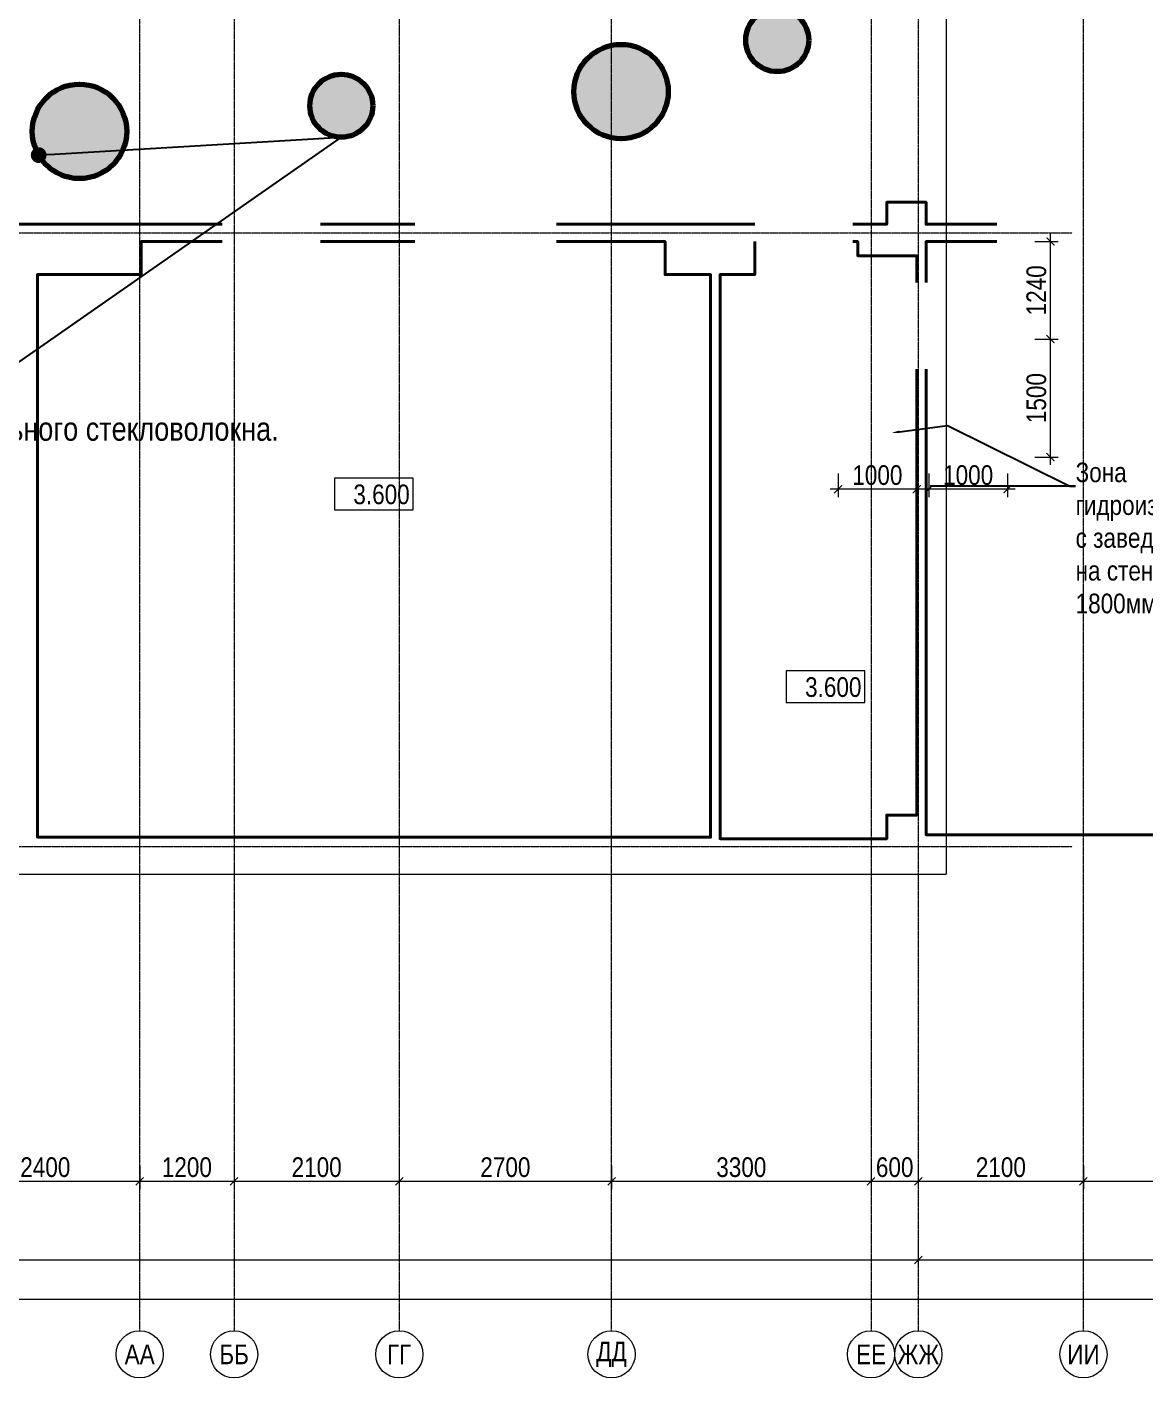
# Model space of a CAD drawing. Header units: millimetres. Extents: x -328335 to 1212475, y -208171 to 164144.
# Drawn here: x 71767 to 85983, y -6755 to 10417 of the extents above; entities that cross this region are included whole.
import ezdxf
from ezdxf import colors
from ezdxf.entities.mleader import LeaderData, LeaderLine
from ezdxf.enums import TextEntityAlignment as Align
from ezdxf.math import Vec2, Vec3

# ---------------------------------------------------------------- set-up
doc = ezdxf.new("R2010")
doc.units = ezdxf.units.MM
doc.header["$LTSCALE"] = 0.5
doc.linetypes.add('CENTER2', pattern=[28.575, 19.05, -3.175, 3.175, -3.175])
doc.linetypes.add('DASHED', pattern=[19.05, 12.7, -6.35])
doc.layers.get('Defpoints').update_dxf_attribs({"color": 140})
for name, color, linetype, lineweight in [('АИ_Плинтус', 3, 'Continuous', 9), ('АИ_Полы', 1, 'Continuous', 9), ('АИ_Полы_размеры', 7, 'Continuous', 5), ('АР6_потолок_отм', 5, 'Continuous', 5), ('АЦ_Бафы', 8, 'Continuous', 0), ('АЦ_Выноски', 7, 'Continuous', 5), ('АЦ_Стены', 8, 'Continuous', 70), ('РД_Оси_размер', 8, 'Continuous', 0)]:
    doc.layers.add(name, color=color, linetype=linetype, lineweight=lineweight)
doc.layers.add('АР_Делит', color=120, linetype='Continuous', lineweight=0, plot=False)
doc.layers.add('РД_Оси_100', color=7, linetype='Continuous', lineweight=0, true_color=0x525252)
doc.styles.add('Arial_Narrow_08', font='ARIALN.TTF', dxfattribs={"width": 0.8})
doc.styles.add('style1', font='ARIALN.TTF')
doc.styles.add('ккк', font='isocpeur.ttf', dxfattribs={"width": 0.85, "oblique": 15})
doc.dimstyles.new('Dim100_ареал', dxfattribs={"dimscale": 100, "dimtxt": 2.5, "dimasz": 1, "dimexe": 1, "dimexo": 1, "dimgap": 0.5, "dimtad": 1, "dimzin": 12, "dimdsep": 46, "dimtxsty": 'style1', "dimblk": 'ARCHTICK', "dimcen": 1, "dimdle": 1, "dimaunit": 1, "dimadec": 0, "dimazin": 3, "dimtfac": 1, "dimtmove": 1, "dimatfit": 3, "dimldrblk": 'OPEN30', "dimfxl": 2, "dimfxlon": 1, "dimtolj": 1, "dimtzin": 0, "dimlwd": 5, "dimlwe": 5, "dimarcsym": 0})

# ---------------------------------------------------------------- blocks, each defined once
blk = doc.blocks.new('A-iden')
at = {"linetype": 'Continuous', "lineweight": 5}
blk.add_circle((0, -4), 3, dxfattribs=at)
at = {"color": 0, "linetype": 'Continuous', "lineweight": 20, "style": 'ккк', "width": 0.85}
blk.add_attdef('ID', text='', height=4, dxfattribs=at).set_placement((0.31, -3.85), align=Align.MIDDLE_CENTER)
blk = doc.blocks.new('_ArchTick')
at = {"color": 0, "linetype": 'ByBlock', "const_width": 0.15}
blk.add_lwpolyline([(-0.5, -0.5), (0.5, 0.5)], dxfattribs=at)
blk = doc.blocks.new('*D507')
at = {"layer": 'Defpoints', "color": 0, "transparency": 16777216}
for p in [(70800, -3255), (73200, -3255), (73200, -4255)]:
    blk.add_point(p, dxfattribs=at)
at = {"layer": 'РД_Оси_размер', "color": 0, "lineweight": 5, "transparency": 16777216}
for p, q in [((70800, -4055), (70800, -4355)), ((73200, -4055), (73200, -4355)), ((70700, -4255), (73300, -4255))]:
    blk.add_line(p, q, dxfattribs=at)
at = {"layer": 'РД_Оси_размер', "color": 0, "lineweight": 5, "transparency": 16777216, "xscale": 100, "yscale": 100, "zscale": 100, "rotation": 180}
blk.add_blockref('_ArchTick', (70800, -4255), dxfattribs=at)
at = {"layer": 'РД_Оси_размер', "color": 0, "lineweight": 5, "transparency": 16777216, "xscale": 100, "yscale": 100, "zscale": 100}
blk.add_blockref('_ArchTick', (73200, -4255), dxfattribs=at)
at = {"layer": 'РД_Оси_размер', "color": 0, "transparency": 16777216, "insert": (72000, -4077), "char_height": 250, "attachment_point": 5, "style": 'style1'}
blk.add_mtext('\\A1;2400', dxfattribs=at)
blk = doc.blocks.new('_Open30')
at = {"color": 0, "linetype": 'ByBlock', "lineweight": -2}
for p, q in [((-1, 0.27), (0, 0)), ((0, 0), (-1, -0.27)), ((0, 0), (-1, 0))]:
    blk.add_line(p, q, dxfattribs=at)
blk = doc.blocks.new('*D508')
at = {"layer": 'Defpoints', "color": 0, "transparency": 16777216}
for p in [(73200, -3255), (74400, -3255), (74400, -4255)]:
    blk.add_point(p, dxfattribs=at)
at = {"layer": 'РД_Оси_размер', "color": 0, "lineweight": 5, "transparency": 16777216}
for p, q in [((73200, -4055), (73200, -4355)), ((74400, -4055), (74400, -4355)), ((73100, -4255), (74500, -4255))]:
    blk.add_line(p, q, dxfattribs=at)
at = {"layer": 'РД_Оси_размер', "color": 0, "lineweight": 5, "transparency": 16777216, "xscale": 100, "yscale": 100, "zscale": 100, "rotation": 180}
blk.add_blockref('_ArchTick', (73200, -4255), dxfattribs=at)
at = {"layer": 'РД_Оси_размер', "color": 0, "lineweight": 5, "transparency": 16777216, "xscale": 100, "yscale": 100, "zscale": 100}
blk.add_blockref('_ArchTick', (74400, -4255), dxfattribs=at)
at = {"layer": 'РД_Оси_размер', "color": 0, "transparency": 16777216, "insert": (73800, -4077), "char_height": 250, "attachment_point": 5, "style": 'style1'}
blk.add_mtext('\\A1;1200', dxfattribs=at)
blk = doc.blocks.new('*D509')
at = {"layer": 'Defpoints', "color": 0, "transparency": 16777216}
for p in [(74400, -3255), (76500, -3255), (76500, -4255)]:
    blk.add_point(p, dxfattribs=at)
at = {"layer": 'РД_Оси_размер', "color": 0, "lineweight": 5, "transparency": 16777216}
for p, q in [((74400, -4055), (74400, -4355)), ((76500, -4055), (76500, -4355)), ((74300, -4255), (76600, -4255))]:
    blk.add_line(p, q, dxfattribs=at)
at = {"layer": 'РД_Оси_размер', "color": 0, "lineweight": 5, "transparency": 16777216, "xscale": 100, "yscale": 100, "zscale": 100, "rotation": 180}
blk.add_blockref('_ArchTick', (74400, -4255), dxfattribs=at)
at = {"layer": 'РД_Оси_размер', "color": 0, "lineweight": 5, "transparency": 16777216, "xscale": 100, "yscale": 100, "zscale": 100}
blk.add_blockref('_ArchTick', (76500, -4255), dxfattribs=at)
at = {"layer": 'РД_Оси_размер', "color": 0, "transparency": 16777216, "insert": (75450, -4077), "char_height": 250, "attachment_point": 5, "style": 'style1'}
blk.add_mtext('\\A1;2100', dxfattribs=at)
blk = doc.blocks.new('*D510')
at = {"layer": 'Defpoints', "color": 0, "transparency": 16777216}
for p in [(76500, -3255), (79200, -3255), (79200, -4255)]:
    blk.add_point(p, dxfattribs=at)
at = {"layer": 'РД_Оси_размер', "color": 0, "lineweight": 5, "transparency": 16777216}
for p, q in [((76500, -4055), (76500, -4355)), ((79200, -4055), (79200, -4355)), ((76400, -4255), (79300, -4255))]:
    blk.add_line(p, q, dxfattribs=at)
at = {"layer": 'РД_Оси_размер', "color": 0, "lineweight": 5, "transparency": 16777216, "xscale": 100, "yscale": 100, "zscale": 100, "rotation": 180}
blk.add_blockref('_ArchTick', (76500, -4255), dxfattribs=at)
at = {"layer": 'РД_Оси_размер', "color": 0, "lineweight": 5, "transparency": 16777216, "xscale": 100, "yscale": 100, "zscale": 100}
blk.add_blockref('_ArchTick', (79200, -4255), dxfattribs=at)
at = {"layer": 'РД_Оси_размер', "color": 0, "transparency": 16777216, "insert": (77850, -4077), "char_height": 250, "attachment_point": 5, "style": 'style1'}
blk.add_mtext('\\A1;2700', dxfattribs=at)
blk = doc.blocks.new('*D511')
at = {"layer": 'Defpoints', "color": 0, "transparency": 16777216}
for p in [(79200, -3255), (82500, -3255), (82500, -4255)]:
    blk.add_point(p, dxfattribs=at)
at = {"layer": 'РД_Оси_размер', "color": 0, "lineweight": 5, "transparency": 16777216}
for p, q in [((79200, -4055), (79200, -4355)), ((82500, -4055), (82500, -4355)), ((79100, -4255), (82600, -4255))]:
    blk.add_line(p, q, dxfattribs=at)
at = {"layer": 'РД_Оси_размер', "color": 0, "lineweight": 5, "transparency": 16777216, "xscale": 100, "yscale": 100, "zscale": 100, "rotation": 180}
blk.add_blockref('_ArchTick', (79200, -4255), dxfattribs=at)
at = {"layer": 'РД_Оси_размер', "color": 0, "lineweight": 5, "transparency": 16777216, "xscale": 100, "yscale": 100, "zscale": 100}
blk.add_blockref('_ArchTick', (82500, -4255), dxfattribs=at)
at = {"layer": 'РД_Оси_размер', "color": 0, "transparency": 16777216, "insert": (80850, -4077), "char_height": 250, "attachment_point": 5, "style": 'style1'}
blk.add_mtext('\\A1;3300', dxfattribs=at)
blk = doc.blocks.new('*D512')
at = {"layer": 'Defpoints', "color": 0, "transparency": 16777216}
for p in [(82500, -3255), (83100, -3255), (83100, -4255)]:
    blk.add_point(p, dxfattribs=at)
at = {"layer": 'РД_Оси_размер', "color": 0, "lineweight": 5, "transparency": 16777216}
for p, q in [((82500, -4055), (82500, -4355)), ((83100, -4055), (83100, -4355)), ((82400, -4255), (83200, -4255))]:
    blk.add_line(p, q, dxfattribs=at)
at = {"layer": 'РД_Оси_размер', "color": 0, "lineweight": 5, "transparency": 16777216, "xscale": 100, "yscale": 100, "zscale": 100, "rotation": 180}
blk.add_blockref('_ArchTick', (82500, -4255), dxfattribs=at)
at = {"layer": 'РД_Оси_размер', "color": 0, "lineweight": 5, "transparency": 16777216, "xscale": 100, "yscale": 100, "zscale": 100}
blk.add_blockref('_ArchTick', (83100, -4255), dxfattribs=at)
at = {"layer": 'РД_Оси_размер', "color": 0, "transparency": 16777216, "insert": (82800, -4077), "char_height": 250, "attachment_point": 5, "style": 'style1'}
blk.add_mtext('\\A1;600', dxfattribs=at)
blk = doc.blocks.new('*D513')
at = {"layer": 'Defpoints', "color": 0, "transparency": 16777216}
for p in [(83100, -3255), (85200, -3255), (85200, -4255)]:
    blk.add_point(p, dxfattribs=at)
at = {"layer": 'РД_Оси_размер', "color": 0, "lineweight": 5, "transparency": 16777216}
for p, q in [((83100, -4055), (83100, -4355)), ((85200, -4055), (85200, -4355)), ((83000, -4255), (85300, -4255))]:
    blk.add_line(p, q, dxfattribs=at)
at = {"layer": 'РД_Оси_размер', "color": 0, "lineweight": 5, "transparency": 16777216, "xscale": 100, "yscale": 100, "zscale": 100, "rotation": 180}
blk.add_blockref('_ArchTick', (83100, -4255), dxfattribs=at)
at = {"layer": 'РД_Оси_размер', "color": 0, "lineweight": 5, "transparency": 16777216, "xscale": 100, "yscale": 100, "zscale": 100}
blk.add_blockref('_ArchTick', (85200, -4255), dxfattribs=at)
at = {"layer": 'РД_Оси_размер', "color": 0, "transparency": 16777216, "insert": (84150, -4077), "char_height": 250, "attachment_point": 5, "style": 'style1'}
blk.add_mtext('\\A1;2100', dxfattribs=at)
blk = doc.blocks.new('*D514')
at = {"layer": 'Defpoints', "color": 0, "transparency": 16777216}
for p in [(85200, -3255), (88500, -3255), (88500, -4255)]:
    blk.add_point(p, dxfattribs=at)
at = {"layer": 'РД_Оси_размер', "color": 0, "lineweight": 5, "transparency": 16777216}
for p, q in [((85200, -4055), (85200, -4355)), ((88500, -4055), (88500, -4355)), ((85100, -4255), (88600, -4255))]:
    blk.add_line(p, q, dxfattribs=at)
at = {"layer": 'РД_Оси_размер', "color": 0, "lineweight": 5, "transparency": 16777216, "xscale": 100, "yscale": 100, "zscale": 100, "rotation": 180}
blk.add_blockref('_ArchTick', (85200, -4255), dxfattribs=at)
at = {"layer": 'РД_Оси_размер', "color": 0, "lineweight": 5, "transparency": 16777216, "xscale": 100, "yscale": 100, "zscale": 100}
blk.add_blockref('_ArchTick', (88500, -4255), dxfattribs=at)
at = {"layer": 'РД_Оси_размер', "color": 0, "transparency": 16777216, "insert": (86850, -4077), "char_height": 250, "attachment_point": 5, "style": 'style1'}
blk.add_mtext('\\A1;3300', dxfattribs=at)
blk = doc.blocks.new('*D575')
at = {"layer": 'Defpoints', "color": 0, "transparency": 16777216}
for p in [(0, -3255), (114600, -3255), (114600, -5755)]:
    blk.add_point(p, dxfattribs=at)
at = {"layer": 'РД_Оси_размер', "color": 0, "lineweight": 5, "transparency": 16777216}
for p, q in [((0, -5555), (0, -5855)), ((114600, -5555), (114600, -5855)), ((-100, -5755), (114700, -5755))]:
    blk.add_line(p, q, dxfattribs=at)
at = {"layer": 'РД_Оси_размер', "color": 0, "lineweight": 5, "transparency": 16777216, "xscale": 100, "yscale": 100, "zscale": 100, "rotation": 180}
blk.add_blockref('_ArchTick', (0, -5755), dxfattribs=at)
at = {"layer": 'РД_Оси_размер', "color": 0, "lineweight": 5, "transparency": 16777216, "xscale": 100, "yscale": 100, "zscale": 100}
blk.add_blockref('_ArchTick', (114600, -5755), dxfattribs=at)
at = {"layer": 'РД_Оси_размер', "color": 0, "transparency": 16777216, "insert": (57300, -5577), "char_height": 250, "attachment_point": 5, "style": 'style1'}
blk.add_mtext('\\A1;114600', dxfattribs=at)
blk = doc.blocks.new('*D595')
at = {"layer": 'Defpoints', "color": 0, "transparency": 16777216}
for p in [(45600, -3255), (83100, -3255), (83100, -5255)]:
    blk.add_point(p, dxfattribs=at)
at = {"layer": 'РД_Оси_размер', "color": 0, "lineweight": 5, "transparency": 16777216}
for p, q in [((45600, -5055), (45600, -5355)), ((83100, -5055), (83100, -5355)), ((45500, -5255), (83200, -5255))]:
    blk.add_line(p, q, dxfattribs=at)
at = {"layer": 'РД_Оси_размер', "color": 0, "lineweight": 5, "transparency": 16777216, "xscale": 100, "yscale": 100, "zscale": 100, "rotation": 180}
blk.add_blockref('_ArchTick', (45600, -5255), dxfattribs=at)
at = {"layer": 'РД_Оси_размер', "color": 0, "lineweight": 5, "transparency": 16777216, "xscale": 100, "yscale": 100, "zscale": 100}
blk.add_blockref('_ArchTick', (83100, -5255), dxfattribs=at)
at = {"layer": 'РД_Оси_размер', "color": 0, "transparency": 16777216, "insert": (64350, -5077), "char_height": 250, "attachment_point": 5, "style": 'style1'}
blk.add_mtext('\\A1;37500', dxfattribs=at)
blk = doc.blocks.new('*D596')
at = {"layer": 'Defpoints', "color": 0, "transparency": 16777216}
for p in [(83100, -3255), (94500, -3255), (94500, -5255)]:
    blk.add_point(p, dxfattribs=at)
at = {"layer": 'РД_Оси_размер', "color": 0, "lineweight": 5, "transparency": 16777216}
for p, q in [((83100, -5055), (83100, -5355)), ((94500, -5055), (94500, -5355)), ((83000, -5255), (94600, -5255))]:
    blk.add_line(p, q, dxfattribs=at)
at = {"layer": 'РД_Оси_размер', "color": 0, "lineweight": 5, "transparency": 16777216, "xscale": 100, "yscale": 100, "zscale": 100, "rotation": 180}
blk.add_blockref('_ArchTick', (83100, -5255), dxfattribs=at)
at = {"layer": 'РД_Оси_размер', "color": 0, "lineweight": 5, "transparency": 16777216, "xscale": 100, "yscale": 100, "zscale": 100}
blk.add_blockref('_ArchTick', (94500, -5255), dxfattribs=at)
at = {"layer": 'РД_Оси_размер', "color": 0, "transparency": 16777216, "insert": (88800, -5077), "char_height": 250, "attachment_point": 5, "style": 'style1'}
blk.add_mtext('\\A1;11400', dxfattribs=at)
blk = doc.blocks.new('Отметка_план')
at = {"color": 7, "lineweight": 5}
blk.add_lwpolyline([(0, 0), (10, 0), (10, 4), (0, 4)], close=True, dxfattribs=at)
at = {"style": 'Arial_Narrow_08', "width": 0.8}
blk.add_attdef('OTMG', text='', height=2.5, dxfattribs=at).set_placement((9.06, 0.7), align=Align.RIGHT)
blk = doc.blocks.new('*D650')
at = {"layer": 'Defpoints', "color": 0, "transparency": 16777216}
for p in [(84200, 6450), (84780, 6450), (84200, 4950)]:
    blk.add_point(p, dxfattribs=at)
at = {"layer": 'АИ_Полы_размеры', "color": 0, "lineweight": 5, "transparency": 16777216}
for p, q in [((84780, 4850), (84780, 6550)), ((84580, 6450), (84880, 6450)), ((84580, 4950), (84880, 4950))]:
    blk.add_line(p, q, dxfattribs=at)
at = {"layer": 'АИ_Полы_размеры', "color": 0, "lineweight": 5, "transparency": 16777216, "xscale": 100, "yscale": 100, "zscale": 100}
for p, rotation in [((84780, 6450), 90), ((84780, 4950), 270)]:
    blk.add_blockref('_ArchTick', p, dxfattribs=dict(at, rotation=rotation))
at = {"layer": 'АИ_Полы_размеры', "color": 0, "transparency": 16777216, "insert": (84602, 5700), "char_height": 250, "attachment_point": 5, "rotation": 90, "style": 'style1'}
blk.add_mtext('\\A1;1500', dxfattribs=at)
blk = doc.blocks.new('*D651')
at = {"layer": 'Defpoints', "color": 0, "transparency": 16777216}
for p in [(83234, 6524), (84234, 6524), (83234, 4542)]:
    blk.add_point(p, dxfattribs=at)
at = {"layer": 'АИ_Полы_размеры', "color": 0, "lineweight": 5, "transparency": 16777216}
for p, q in [((83234, 4742), (83234, 4442)), ((84234, 4742), (84234, 4442)), ((84334, 4542), (83134, 4542))]:
    blk.add_line(p, q, dxfattribs=at)
at = {"layer": 'АИ_Полы_размеры', "color": 0, "lineweight": 5, "transparency": 16777216, "xscale": 100, "yscale": 100, "zscale": 100, "rotation": 180}
blk.add_blockref('_ArchTick', (83234, 4542), dxfattribs=at)
at = {"layer": 'АИ_Полы_размеры', "color": 0, "lineweight": 5, "transparency": 16777216, "xscale": 100, "yscale": 100, "zscale": 100}
blk.add_blockref('_ArchTick', (84234, 4542), dxfattribs=at)
at = {"layer": 'АИ_Полы_размеры', "color": 0, "transparency": 16777216, "insert": (83734, 4720), "char_height": 250, "attachment_point": 5, "style": 'style1'}
blk.add_mtext('\\A1;1000', dxfattribs=at)
blk = doc.blocks.new('*D652')
at = {"layer": 'Defpoints', "color": 0, "transparency": 16777216}
for p in [(84200, 7690), (84780, 7690), (84200, 6450)]:
    blk.add_point(p, dxfattribs=at)
at = {"layer": 'АИ_Полы_размеры', "color": 0, "lineweight": 5, "transparency": 16777216}
for p, q in [((84780, 6350), (84780, 7790)), ((84580, 7690), (84880, 7690)), ((84580, 6450), (84880, 6450))]:
    blk.add_line(p, q, dxfattribs=at)
at = {"layer": 'АИ_Полы_размеры', "color": 0, "lineweight": 5, "transparency": 16777216, "xscale": 100, "yscale": 100, "zscale": 100}
for p, rotation in [((84780, 7690), 90), ((84780, 6450), 270)]:
    blk.add_blockref('_ArchTick', p, dxfattribs=dict(at, rotation=rotation))
at = {"layer": 'АИ_Полы_размеры', "color": 0, "transparency": 16777216, "insert": (84602, 7070), "char_height": 250, "attachment_point": 5, "rotation": 90, "style": 'style1'}
blk.add_mtext('\\A1;1240', dxfattribs=at)
blk = doc.blocks.new('*D653')
at = {"layer": 'Defpoints', "color": 0, "transparency": 16777216}
for p in [(82080, 4950), (83080, 4950), (82080, 4542)]:
    blk.add_point(p, dxfattribs=at)
at = {"layer": 'АИ_Полы_размеры', "color": 0, "lineweight": 5, "transparency": 16777216}
for p, q in [((82080, 4742), (82080, 4442)), ((83080, 4742), (83080, 4442)), ((83180, 4542), (81980, 4542))]:
    blk.add_line(p, q, dxfattribs=at)
at = {"layer": 'АИ_Полы_размеры', "color": 0, "lineweight": 5, "transparency": 16777216, "xscale": 100, "yscale": 100, "zscale": 100, "rotation": 180}
blk.add_blockref('_ArchTick', (82080, 4542), dxfattribs=at)
at = {"layer": 'АИ_Полы_размеры', "color": 0, "lineweight": 5, "transparency": 16777216, "xscale": 100, "yscale": 100, "zscale": 100}
blk.add_blockref('_ArchTick', (83080, 4542), dxfattribs=at)
at = {"layer": 'АИ_Полы_размеры', "color": 0, "transparency": 16777216, "insert": (82580, 4720), "char_height": 250, "attachment_point": 5, "style": 'style1'}
blk.add_mtext('\\A1;1000', dxfattribs=at)
blk = doc.blocks.new('Баф_Ор-1_1200')
at = {"layer": 'АЦ_Стены', "true_color": 0xee6119}
h = blk.add_hatch(color=32, dxfattribs=at)
h.dxf.hatch_style = 1
h.paths.add_polyline_path([(600, 0, 1), (-600, 0, 1)])
at = {"layer": 'АЦ_Стены', "color": 32, "true_color": 0xee6119}
blk.add_circle((0, 0), 600, dxfattribs=at)
blk = doc.blocks.new('Баф_ор1_800')
at = {"layer": 'АЦ_Стены', "true_color": 0xee6119}
h = blk.add_hatch(color=32, dxfattribs=at)
h.dxf.hatch_style = 1
h.paths.add_polyline_path([(400, 0, 1), (-400, 0, 1)])
at = {"layer": 'АЦ_Стены', "color": 32, "true_color": 0xee6119}
blk.add_circle((0, 0), 400, dxfattribs=at)
blk = doc.blocks.new('_Dot')
at = {"color": 0, "linetype": 'ByBlock', "lineweight": -2}
blk.add_line((-0.5, 0), (-1, 0), dxfattribs=at)
at = {"color": 0, "linetype": 'ByBlock', "const_width": 0.5}
blk.add_lwpolyline([(-0.25, 0, 1), (0.25, 0, 1)], format="xyb", close=True, dxfattribs=at)
blk = doc.blocks.new('2200_АР_ОСИ_3эт_100_6.02.25')
at = {"layer": 'АР_Делит', "color": 5, "linetype": 'DASHED'}
blk.add_lwpolyline([(114955, 135155), (114955, -355), (93595.036, -355), (93595.036, 13855), (94145, 13855), (94145, 68320), (66055, 68320), (66055, 13857.73), (83455, 13857.73), (83455, -355), (45245, -355), (45245, 13145), (44695, 13145), (44695, 26755), (45245, 26755), (45245, 68320), (20455, 68320), (20455, 26755), (27955, 26755), (27955, 13145), (-355, 13145), (-355, 100855)], dxfattribs=at)
at = {"layer": 'РД_Оси_100', "color": 8, "linetype": 'CENTER2', "true_color": 0x808080}
for p, q in [((73200, -6155), (73200, 139938.679)), ((79200, -6155), (79200, 139938.679)), ((85200, -6155), (85200, 139938.679)), ((40738.349, 7800), (85055, 7800)), ((40738.349, 0), (85055, 0))]:
    blk.add_line(p, q, dxfattribs=at)
for points in [[(76500, 139938.679), (76500, -6155)], [(82500, 139938.679), (82500, -6155)], [(83100, 16208.195), (83100, -6155)], [(74400, 13738.107), (74400, -6155)]]:
    blk.add_lwpolyline(points, dxfattribs=at)
at = {"layer": 'РД_Оси_100', "color": 0}
ref = blk.add_blockref('A-iden', (73200, -6054.999), dxfattribs=dict(at, xscale=100, yscale=100, zscale=100))
ref.add_attrib('ID', 'АА', dxfattribs={"layer": '0', "linetype": 'Continuous', "height": 250, "style": 'style1'}).set_placement((73200, -6454.999), align=Align.MIDDLE)
ref = blk.add_blockref('A-iden', (74400.734, -6054.999), dxfattribs=dict(at, xscale=100, yscale=100, zscale=100))
ref.add_attrib('ID', 'ББ', dxfattribs={"layer": '0', "linetype": 'Continuous', "height": 250, "style": 'style1'}).set_placement((74400.734, -6454.999), align=Align.MIDDLE)
ref = blk.add_blockref('A-iden', (76500.734, -6054.999), dxfattribs=dict(at, xscale=100, yscale=100, zscale=100))
ref.add_attrib('ID', 'ГГ', dxfattribs={"layer": '0', "linetype": 'Continuous', "height": 250, "style": 'style1'}).set_placement((76500.734, -6454.999), align=Align.MIDDLE)
ref = blk.add_blockref('A-iden', (79200, -6054.999), dxfattribs=dict(at, xscale=100, yscale=100, zscale=100))
ref.add_attrib('ID', 'ДД', dxfattribs={"layer": '0', "linetype": 'Continuous', "height": 250, "style": 'style1'}).set_placement((79200, -6454.999), align=Align.MIDDLE)
ref = blk.add_blockref('A-iden', (82499.266, -6054.999), dxfattribs=dict(at, xscale=100, yscale=100, zscale=100))
ref.add_attrib('ID', 'ЕЕ', dxfattribs={"layer": '0', "linetype": 'Continuous', "height": 250, "style": 'style1'}).set_placement((82499.266, -6454.999), align=Align.MIDDLE)
ref = blk.add_blockref('A-iden', (83100.734, -6054.999), dxfattribs=dict(at, xscale=100, yscale=100, zscale=100))
ref.add_attrib('ID', 'ЖЖ', dxfattribs={"layer": '0', "linetype": 'Continuous', "height": 250, "style": 'style1'}).set_placement((83100.734, -6454.999), align=Align.MIDDLE)
ref = blk.add_blockref('A-iden', (85200.734, -6054.999), dxfattribs=dict(at, xscale=100, yscale=100, zscale=100))
ref.add_attrib('ID', 'ИИ', dxfattribs={"layer": '0', "linetype": 'Continuous', "height": 250, "style": 'style1'}).set_placement((85200.734, -6454.999), align=Align.MIDDLE)
at = {"layer": 'РД_Оси_размер'}
for base, p1, p2, picture, middle in [((114600, -5755), (0, -3255), (114600, -3255), '*D575', (57300, -5577.357)), ((83100, -5255), (45600, -3255), (83100, -3255), '*D595', (64350, -5077.357)), ((73200, -4255), (70800, -3255), (73200, -3255), '*D507', (72000, -4077.357)), ((74400, -4255), (73200, -3255), (74400, -3255), '*D508', (73800, -4077.357)), ((76500, -4255), (74400, -3255), (76500, -3255), '*D509', (75450, -4077.357)), ((79200, -4255), (76500, -3255), (79200, -3255), '*D510', (77850, -4077.357)), ((82500, -4255), (79200, -3255), (82500, -3255), '*D511', (80850, -4077.357)), ((83100, -4255), (82500, -3255), (83100, -3255), '*D512', (82800, -4077.357)), ((85200, -4255), (83100, -3255), (85200, -3255), '*D513', (84150, -4077.357)), ((94500, -5255), (83100, -3255), (94500, -3255), '*D596', (88800, -5077.357)), ((88500, -4255), (85200, -3255), (88500, -3255), '*D514', (86850, -4077.357))]:
    dim = blk.add_linear_dim(base=base, p1=p1, p2=p2, dimstyle='Dim100_ареал', dxfattribs=at)
    dim.commit()
    dim.dimension.update_dxf_attribs({"geometry": picture, "text_midpoint": middle})

msp = doc.modelspace()

# ---------------------------------------------------------------- linework, layer by layer
at = {"layer": 'АИ_Плинтус', "color": 24, "linetype": 'ByBlock', "lineweight": 40, "true_color": 0xa52900}
for points in [[(74250, 7909.998), (69498.518, 7910.073), (69498.518, 8230.073), (67560.188, 8230), (67560.188, 7910), (65650, 7910)], [(84100, 7910), (83200, 7910), (83200, 8190), (82699.99, 8190), (82700, 7910), (82270, 7910)], [(76700, 7909.996), (75501, 7910)], [(81020, 7910), (78499, 7909.997)], [(74250, 7689.998), (73220, 7690), (73220, 7269.993), (71900.007, 7271.003), (71900.007, 120), (80459.999, 117.993), (80459.999, 400), (80460.004, 399.597), (80459.477, 7270), (79880, 7270), (79880, 7689.815), (78499, 7689.997)], [(76699, 7689.996), (75500, 7689.994)], [(83200, 6070), (83200, 150), (93850, 150), (93850, 400), (94400, 400), (94400, 7700), (87000, 7690)], [(84100, 7690), (83200, 7690), (83200, 7170)]]:
    msp.add_lwpolyline(points, dxfattribs=at)
at = {"layer": 'АИ_Плинтус', "color": 24, "linetype": 'ByBlock', "lineweight": 40, "true_color": 0xa52900, "transparency": 33554653}
for points in [[(81020, 7690), (81020, 7270), (80579.999, 7269.962), (80579.999, 100), (82700, 100), (82700, 400), (83080, 400), (83080, 6070)], [(83080, 7170), (83080, 7510), (82330, 7509.999), (82330, 7690), (82270, 7690)]]:
    msp.add_lwpolyline(points, dxfattribs=at)

# ---------------------------------------------------------------- block references
at = {"layer": 'АР6_потолок_отм'}
ref = msp.add_blockref('Отметка_план', (75676.2, 4281.804), dxfattribs=dict(at, xscale=100, yscale=100, zscale=100))
ref.add_attrib('OTMG', '3.600', dxfattribs={"layer": '0', "color": 0, "height": 250, "style": 'style1'}).set_placement((76633.617, 4601.62), align=Align.TOP_RIGHT)
ref = msp.add_blockref('Отметка_план', (81420.061, 1832.205), dxfattribs=dict(at, xscale=100, yscale=100, zscale=100))
ref.add_attrib('OTMG', '3.600', dxfattribs={"layer": '0', "color": 0, "height": 250, "style": 'style1'}).set_placement((82377.479, 2152.022), align=Align.TOP_RIGHT)
at = {"layer": 'АЦ_Бафы', "transparency": 33554653}
for name, p in [('Баф_ор1_800', (81306.456, 10249.575)), ('Баф_Ор-1_1200', (79320.896, 9596.667)), ('Баф_ор1_800', (75763.721, 9416.321)), ('Баф_Ор-1_1200', (72434.373, 9090.451))]:
    msp.add_blockref(name, p, dxfattribs=at)
at = {"layer": 'РД_Оси_100'}
msp.add_blockref('2200_АР_ОСИ_3эт_100_6.02.25', (0, 0), dxfattribs=at)

# ---------------------------------------------------------------- dimensions: what is measured, and where the dimension line sits
at = {"layer": 'АИ_Полы_размеры'}
dim = msp.add_linear_dim(base=(84780.065, 7690), p1=(84200, 6450), p2=(84200, 7690), angle=90, dimstyle='Dim100_ареал', dxfattribs=at)
dim.commit()
dim.dimension.update_dxf_attribs({"geometry": '*D652', "text_midpoint": (84780.065, 7070), "dimtype": 160})
for base, p1, p2, angle, picture, middle in [((84780.065, 6450), (84200, 4950), (84200, 6450), 90, '*D650', (84602.421, 5700)), ((83233.98, 4542.364), (84233.98, 6524.453), (83233.98, 6524.453), 180, '*D651', (83733.98, 4720.007))]:
    dim = msp.add_linear_dim(base=base, p1=p1, p2=p2, angle=angle, dimstyle='Dim100_ареал', dxfattribs=at)
    dim.commit()
    dim.dimension.update_dxf_attribs({"geometry": picture, "text_midpoint": middle})
dim = msp.add_linear_dim(base=(82080, 4542.364), p1=(83080, 4950), p2=(82080, 4950), dimstyle='Dim100_ареал', dxfattribs=at)
dim.commit()
dim.dimension.update_dxf_attribs({"geometry": '*D653', "text_midpoint": (82580, 4720.007)})

# ---------------------------------------------------------------- leaders
at = {"layer": 'АИ_Полы', "color": 7, "lineweight": 0}
ml = msp.add_multileader_mtext('Standard', dxfattribs=at)
ml.set_content('Зона гидроизоляции\\Pс заведением на стену на 1800мм', color=7, style='style1')
ml.set_leader_properties()
ml.build(insert=Vec2(0, 0))
ml.multileader.update_dxf_attribs({"text_left_attachment_type": 6, "text_right_attachment_type": 6, "dogleg_length": 0.36, "arrow_head_size": 100})
ctx = ml.context
ctx.base_point, ctx.char_height, ctx.arrow_head_size, ctx.landing_gap_size, ctx.plane_origin = Vec3(85100.642, 4581.774), 250, 100, 0, Vec3(147265.349, -12386.307)
ctx.left_attachment, ctx.right_attachment = 6, 6
notes = []
notes.append((ctx, [(0, (1, 1, 0), (85027.549, 4581.774), (1, 0), 73.094, [(1, [(82761.511, 5259.234), (83470.755, 5350.723)], 0, [])])]))
ctx.mtext.insert, ctx.mtext.width, ctx.mtext.defined_height, ctx.mtext.flow_direction = Vec3(85100.642, 4881.774), 1831.10562, 363.96, 5
at = {"layer": 'АЦ_Выноски', "transparency": 33554653}
ml = msp.add_multileader_mtext('Standard', dxfattribs=at)
ml.set_content('\\pxa0.66667;Аккустические подвесные панели из минерального стекловолокна. \\P%%C800, %%C1200мм. \\PАкцентный цвет: {\\C240;\\c2367469;NSC S 1070-Y60R\\PПривязку см. раздел АИ}', color=256, style='style1')
ml.set_leader_properties(color=256)
ml.set_arrow_properties(name='DOT')
ml.build(insert=Vec2(0, 0))
ml.multileader.update_dxf_attribs({"has_dogleg": 0, "text_left_attachment_type": 6, "text_right_attachment_type": 6, "arrow_head_size": 200, "scale": 100})
ctx = ml.context
ctx.base_point, ctx.scale, ctx.char_height, ctx.arrow_head_size, ctx.landing_gap_size, ctx.plane_origin, ctx.plane_x_axis, ctx.plane_y_axis = Vec3(64160.343, 5070.212), 100, 300, 200, 50, Vec3(78725.731, -431.895), Vec3(1, 0.00000001), Vec3(-0.00000001, 1)
ctx.left_attachment, ctx.right_attachment = 6, 6
notes.append((ctx, [(0, (1, 1, 0), (70893.358, 5070.212), (-1, -0.00000001), 800, [(1, [(71915.609, 8788.982), (75763.721, 9016.321)], 0, [])])]))
ctx.mtext.insert, ctx.mtext.text_direction, ctx.mtext.rotation, ctx.mtext.width, ctx.mtext.defined_height, ctx.mtext.line_spacing_factor, ctx.mtext.flow_direction = Vec3(64210.343, 5458.411), Vec3(1, 0.00000001), 0.00000001, 7471.77828, 3026.269, 0.8, 5
for ctx, leaders in notes:
    for number, flags, end, landing, length, lines in leaders:
        leader = LeaderData()
        leader.index, (leader.has_last_leader_line, leader.has_dogleg_vector, leader.attachment_direction) = number, flags
        leader.last_leader_point, leader.dogleg_vector, leader.dogleg_length = Vec3(end), Vec3(landing), length
        for number, points, colour, breaks in lines:
            line = LeaderLine()
            line.index, line.vertices, line.color, line.breaks = number, Vec3.list(points), colors.encode_raw_color(colour), breaks
            leader.lines.append(line)
        ctx.leaders.append(leader)

doc.saveas('drawing.dxf')
